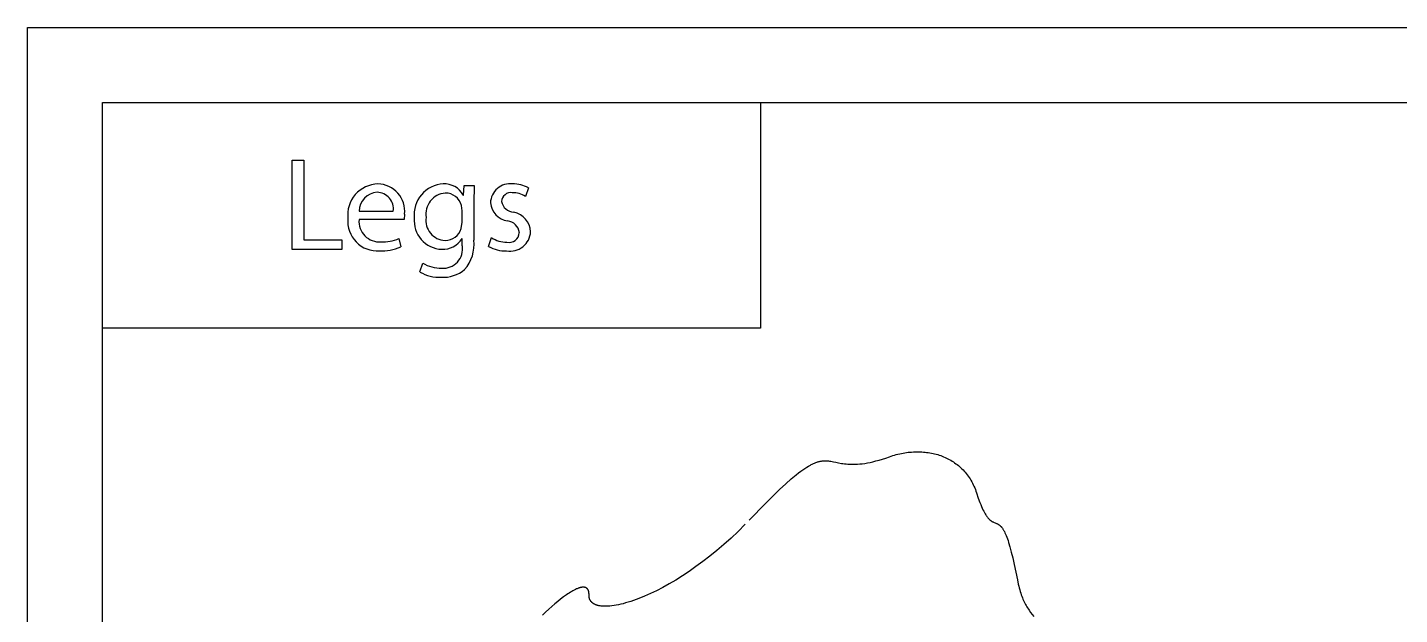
# Model space of a CAD drawing. Extents: x 4 to 319, y 4 to 154.
# Drawn here: x 4.2 to 77.2, y 123.1 to 154.3 of the extents above; entities that cross this region are included whole.
import ezdxf

# ---------------------------------------------------------------- set-up
doc = ezdxf.new("R2010")
doc.units = 0
doc.header["$MEASUREMENT"] = 0
doc.layers.add('DEFAULT', color=18, linetype='CONTINUOUS')

msp = doc.modelspace()

# ---------------------------------------------------------------- linework, layer by layer
at = {"layer": 'DEFAULT', "color": 6}
for p, q in [((27.401, 145.409), (27.415, 145.409)), ((27.415, 145.409), (27.443, 145.924)), ((27.443, 145.924), (27.986, 145.924)), ((27.986, 145.924), (27.958, 144.985)), ((30.865, 145.79), (30.71, 145.338)), ((21.862, 144.548), (23.675, 144.548)), ((27.344, 144.576), (27.309, 144.858)), ((27.344, 143.962), (27.344, 144.576)), ((27.958, 144.985), (27.958, 143.002)), ((24.254, 144.103), (21.855, 144.103)), ((24.275, 144.393), (24.254, 144.103)), ((27.295, 143.63), (27.344, 143.962)), ((23.972, 143.094), (24.078, 142.65)), ((27.351, 143.094), (27.337, 143.094)), ((27.351, 142.713), (27.351, 143.094)), ((28.748, 142.671), (28.903, 143.143)), ((25.093, 141.316), (25.248, 141.788))]:
    msp.add_line(p, q, dxfattribs=at)
for points in [[(319.214, 4.33), (4.214, 4.33), (4.214, 154.33), (319.214, 154.33)], [(43.214, 138.329), (8.214, 138.329), (8.214, 150.33), (43.214, 150.33)], [(148.214, 10.33), (8.215, 10.33), (8.215, 150.33), (148.214, 150.33)], [(18.299, 147.265), (18.912, 147.265), (18.912, 143.024), (20.945, 143.024), (20.945, 142.508), (18.299, 142.508)]]:
    msp.add_lwpolyline(points, close=True, dxfattribs=at)
at = {"layer": 'DEFAULT', "color": 1}
for points in [[(42.608, 128.104), (43.493, 129.019), (44.233, 129.745), (44.554, 130.043), (44.847, 130.302), (45.112, 130.524), (45.236, 130.621), (45.354, 130.711), (45.466, 130.792), (45.573, 130.866), (45.676, 130.932), (45.773, 130.991), (45.867, 131.044), (45.912, 131.068), (45.956, 131.09), (46, 131.111), (46.042, 131.13), (46.084, 131.148), (46.124, 131.165), (46.165, 131.18), (46.204, 131.193), (46.242, 131.206), (46.28, 131.217), (46.318, 131.227), (46.354, 131.236), (46.39, 131.244), (46.426, 131.251), (46.461, 131.256), (46.496, 131.261), (46.53, 131.265), (46.564, 131.267), (46.598, 131.269), (46.631, 131.27), (46.665, 131.271), (46.698, 131.27), (46.73, 131.269), (46.763, 131.267), (46.795, 131.265), (46.828, 131.261), (46.893, 131.253), (46.958, 131.244), (47.09, 131.219), (47.226, 131.191), (47.369, 131.162), (47.521, 131.134), (47.601, 131.121), (47.685, 131.109), (47.772, 131.1), (47.863, 131.091), (47.957, 131.086), (48.057, 131.082), (48.16, 131.082), (48.269, 131.085), (48.383, 131.091), (48.503, 131.101), (48.629, 131.116), (48.761, 131.134), (48.899, 131.158), (49.044, 131.187), (49.196, 131.221), (49.355, 131.26), (49.522, 131.306), (49.697, 131.359), (49.881, 131.418), (50.073, 131.484)], [(50.073, 131.484), (50.164, 131.515), (50.255, 131.544), (50.346, 131.572), (50.438, 131.597), (50.529, 131.62), (50.62, 131.642), (50.712, 131.661), (50.803, 131.679), (50.894, 131.694), (50.985, 131.708), (51.076, 131.72), (51.167, 131.729), (51.257, 131.737), (51.347, 131.743), (51.437, 131.747), (51.527, 131.749), (51.616, 131.749), (51.705, 131.747), (51.793, 131.743), (51.88, 131.737), (51.968, 131.729), (52.054, 131.719), (52.14, 131.708), (52.226, 131.694), (52.31, 131.678), (52.394, 131.661), (52.477, 131.641), (52.56, 131.62), (52.642, 131.596), (52.722, 131.571), (52.802, 131.544), (52.881, 131.514), (52.959, 131.483), (53.036, 131.45), (53.112, 131.415), (53.187, 131.378), (53.261, 131.339), (53.334, 131.299), (53.405, 131.256), (53.476, 131.211), (53.545, 131.164), (53.612, 131.116), (53.679, 131.065), (53.744, 131.013), (53.808, 130.959), (53.87, 130.902), (53.931, 130.844), (53.99, 130.784), (54.048, 130.722), (54.104, 130.658), (54.159, 130.592), (54.212, 130.524), (54.264, 130.455), (54.313, 130.383), (54.361, 130.309), (54.407, 130.234), (54.452, 130.157), (54.494, 130.077), (54.535, 129.996), (54.573, 129.913), (54.61, 129.828), (54.645, 129.741), (54.678, 129.652), (54.708, 129.561)], [(54.708, 129.561), (54.801, 129.285), (54.888, 129.045), (54.931, 128.937), (54.972, 128.838), (55.013, 128.746), (55.052, 128.661), (55.091, 128.583), (55.129, 128.512), (55.166, 128.447), (55.202, 128.388), (55.22, 128.361), (55.238, 128.334), (55.255, 128.31), (55.272, 128.286), (55.29, 128.264), (55.307, 128.243), (55.323, 128.223), (55.34, 128.204), (55.357, 128.186), (55.373, 128.169), (55.389, 128.153), (55.405, 128.138), (55.421, 128.124), (55.437, 128.111), (55.453, 128.098), (55.468, 128.086), (55.484, 128.075), (55.499, 128.065), (55.514, 128.055), (55.529, 128.046), (55.545, 128.037), (55.56, 128.029), (55.574, 128.021), (55.589, 128.014), (55.618, 128), (55.648, 127.988), (55.705, 127.964), (55.762, 127.941), (55.79, 127.929), (55.818, 127.916), (55.832, 127.909), (55.846, 127.901), (55.86, 127.893), (55.874, 127.885), (55.888, 127.876), (55.902, 127.867), (55.916, 127.857), (55.93, 127.846), (55.944, 127.835), (55.958, 127.823), (55.972, 127.81), (55.986, 127.797), (56.001, 127.782), (56.015, 127.767), (56.029, 127.751), (56.044, 127.734), (56.058, 127.716), (56.073, 127.696), (56.087, 127.676), (56.102, 127.655), (56.116, 127.632), (56.131, 127.608), (56.146, 127.583), (56.161, 127.556), (56.176, 127.529), (56.191, 127.499), (56.222, 127.437), (56.253, 127.368), (56.285, 127.292), (56.317, 127.21), (56.35, 127.121), (56.383, 127.024), (56.417, 126.92), (56.487, 126.685), (56.559, 126.416), (56.635, 126.108), (56.715, 125.76), (56.885, 124.929)], [(42.396, 127.889), (42.023, 127.516), (41.648, 127.16), (41.272, 126.822), (40.897, 126.5), (40.523, 126.195), (40.151, 125.907), (39.782, 125.636), (39.417, 125.381), (39.057, 125.143), (38.703, 124.922), (38.355, 124.717), (38.014, 124.529), (37.682, 124.357), (37.358, 124.202), (37.045, 124.062), (36.743, 123.939), (36.596, 123.884), (36.452, 123.833), (36.311, 123.785), (36.174, 123.742), (36.04, 123.703), (35.909, 123.667), (35.782, 123.636), (35.659, 123.608), (35.539, 123.585), (35.424, 123.566), (35.312, 123.55), (35.205, 123.539), (35.153, 123.534), (35.101, 123.531), (35.051, 123.529), (35.003, 123.528), (34.955, 123.527), (34.908, 123.528), (34.863, 123.53), (34.818, 123.532), (34.775, 123.536), (34.733, 123.54), (34.693, 123.546), (34.653, 123.552), (34.615, 123.56), (34.578, 123.568), (34.542, 123.578), (34.524, 123.583), (34.507, 123.588), (34.49, 123.594), (34.474, 123.6), (34.458, 123.606), (34.442, 123.612), (34.426, 123.619), (34.411, 123.625), (34.396, 123.632), (34.382, 123.64), (34.367, 123.647), (34.354, 123.655), (34.34, 123.663), (34.327, 123.671), (34.314, 123.68), (34.302, 123.688), (34.289, 123.697), (34.278, 123.707), (34.266, 123.716), (34.255, 123.726), (34.244, 123.736), (34.234, 123.746), (34.224, 123.756), (34.214, 123.767), (34.205, 123.778), (34.196, 123.789), (34.187, 123.8), (34.179, 123.812), (34.171, 123.824), (34.163, 123.836), (34.156, 123.848), (34.149, 123.861), (34.143, 123.874), (34.137, 123.887), (34.131, 123.9), (34.126, 123.914), (34.121, 123.927), (34.116, 123.941), (34.112, 123.956), (34.108, 123.97), (34.105, 123.985), (34.102, 124), (34.099, 124.015), (34.097, 124.031), (34.095, 124.046), (34.094, 124.062), (34.093, 124.078), (34.092, 124.095), (34.092, 124.111), (34.092, 124.128)], [(56.885, 124.929), (56.93, 124.709), (56.954, 124.606), (56.979, 124.507), (57.005, 124.411), (57.032, 124.319), (57.06, 124.231), (57.089, 124.146), (57.118, 124.064), (57.149, 123.985), (57.18, 123.909), (57.213, 123.835), (57.246, 123.764), (57.28, 123.695), (57.315, 123.628), (57.351, 123.563), (57.388, 123.5), (57.426, 123.438), (57.465, 123.378), (57.505, 123.319), (57.587, 123.203), (57.673, 123.09), (57.763, 122.978)], [(34.092, 124.128), (34.092, 124.16), (34.091, 124.191), (34.09, 124.206), (34.089, 124.221), (34.088, 124.235), (34.086, 124.249), (34.085, 124.262), (34.082, 124.275), (34.08, 124.288), (34.078, 124.3), (34.075, 124.313), (34.072, 124.324), (34.069, 124.336), (34.065, 124.347), (34.061, 124.358), (34.057, 124.368), (34.053, 124.378), (34.049, 124.388), (34.044, 124.398), (34.039, 124.407), (34.034, 124.416), (34.029, 124.424), (34.023, 124.433), (34.018, 124.441), (34.012, 124.448), (34.005, 124.456), (33.999, 124.463), (33.992, 124.469), (33.986, 124.476), (33.979, 124.482), (33.971, 124.487), (33.964, 124.493), (33.956, 124.498), (33.948, 124.503), (33.94, 124.508), (33.932, 124.512), (33.924, 124.516), (33.915, 124.52), (33.906, 124.523), (33.897, 124.526), (33.888, 124.529), (33.878, 124.532), (33.869, 124.534), (33.859, 124.536), (33.849, 124.538), (33.839, 124.539), (33.829, 124.54), (33.818, 124.541), (33.807, 124.542), (33.797, 124.542), (33.786, 124.542), (33.774, 124.542), (33.763, 124.542), (33.751, 124.541), (33.74, 124.54), (33.728, 124.539), (33.716, 124.538), (33.704, 124.536), (33.691, 124.534), (33.679, 124.532), (33.653, 124.526), (33.627, 124.52), (33.6, 124.513), (33.573, 124.505), (33.545, 124.496), (33.517, 124.486), (33.488, 124.475), (33.458, 124.463), (33.428, 124.451), (33.366, 124.423), (33.303, 124.391), (33.237, 124.357), (33.17, 124.319), (33.101, 124.278), (33.031, 124.234), (32.959, 124.187), (32.886, 124.138), (32.736, 124.031), (32.583, 123.914), (32.426, 123.789), (32.267, 123.656), (32.107, 123.516), (31.946, 123.37), (31.785, 123.218), (31.625, 123.062)]]:
    msp.add_lwpolyline(points, dxfattribs=at)
at = {"layer": 'DEFAULT', "color": 6}
for centre, radius, start, end in [((22.91, 144.344), 1.658, 91.59409, 186.37524), ((22.837, 144.555), 1.447, 353.56703, 88.94874), ((26.427, 144.365), 1.64, 93.19542, 186.17716), ((26.402, 144.868), 1.135, 28.4219, 93.3755), ((29.899, 144.956), 1.053, 83.12199, 177.62998), ((30.042, 144.3), 1.702, 61.08593, 90.56985), ((22.891, 144.531), 1.029, 94.23836, 179.03715), ((22.8, 144.673), 0.884, 351.86748, 89.07062), ((26.524, 144.405), 1.113, 94.27008, 189.3671), ((26.446, 144.62), 0.895, 15.443, 90.3641), ((29.937, 145.043), 0.499, 81.46561, 176.88957), ((30.011, 144.205), 1.331, 58.35258, 90.00903), ((29.937, 145.113), 1.096, 185.94697, 260.16273), ((30.136, 145.198), 0.708, 190.43503, 266.14346), ((22.842, 144.021), 1.587, 174.97899, 273.59522), ((22.945, 144.009), 1.094, 175.03928, 274.2575), ((26.317, 144.048), 1.527, 174.73659, 267.49936), ((26.481, 144.062), 1.068, 171.33257, 267.48068), ((29.687, 143.334), 0.702, 5.76539, 84.8426), ((29.892, 143.416), 1.094, 2.37515, 79.64302), ((23.097, 145.162), 2.246, 268.19579, 292.93253), ((26.303, 143.741), 1.219, 267.49766, 327.97342), ((26.429, 143.903), 0.908, 270.31349, 342.51926), ((29.765, 144.522), 1.626, 237.96981, 268.45053), ((29.896, 143.511), 1.089, 260.02177, 357.37501), ((29.834, 143.436), 0.551, 258.18028, 356.72088), ((23.013, 145.205), 2.768, 268.51749, 292.62085), ((26.337, 142.545), 1.029, 265.16771, 9.39381), ((26.011, 142.754), 1.963, 318.06992, 7.25893), ((29.672, 144.384), 1.946, 241.66787, 271.05403), ((26.229, 143.446), 1.926, 239.39581, 270.64092), ((26.174, 143.238), 2.205, 240.65833, 271.44504), ((26.322, 142.841), 1.81, 267.07014, 309.40866)]:
    msp.add_arc(centre, radius, start, end, dxfattribs=at)

doc.saveas('drawing.dxf')
